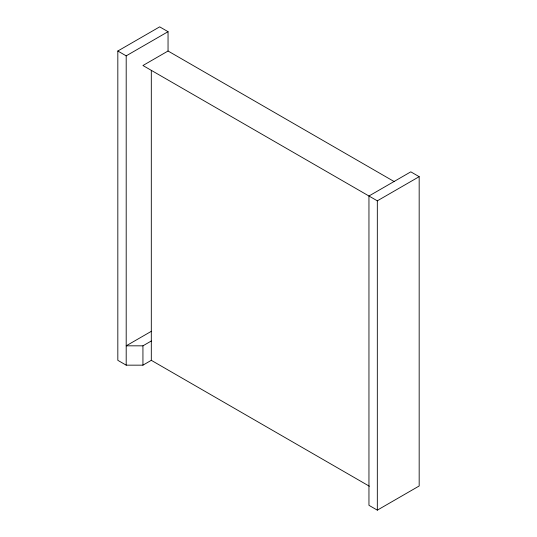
<?xml version="1.0" encoding="UTF-8"?>
<svg xmlns="http://www.w3.org/2000/svg" width="537" height="537" viewBox="0 0 537 537"><rect width="100%" height="100%" fill="white"/><g stroke="black" fill="none" stroke-linecap="round" stroke-linejoin="round"><path stroke-width="0.81" d="M369.355 486.22L151.306 360.327L142.936 365.16L126.195 365.16L117.825 360.327L117.825 51.015L159.677 26.85L168.047 31.683L168.047 50.961M117.825 51.015L126.195 55.848L168.047 31.683M151.447 331.248L126.195 345.828L142.936 345.828L151.306 340.995M394.064 181.506L168.047 51.015L142.936 65.514L377.323 200.838L419.175 176.673L419.175 485.985L377.323 510.15L368.953 505.317L368.953 196.005L410.805 171.84L419.175 176.673M377.323 200.838L377.323 510.15M151.306 70.347L151.306 360.327M142.936 345.828L142.936 365.16M126.195 55.848L126.195 365.16"/></g></svg>
